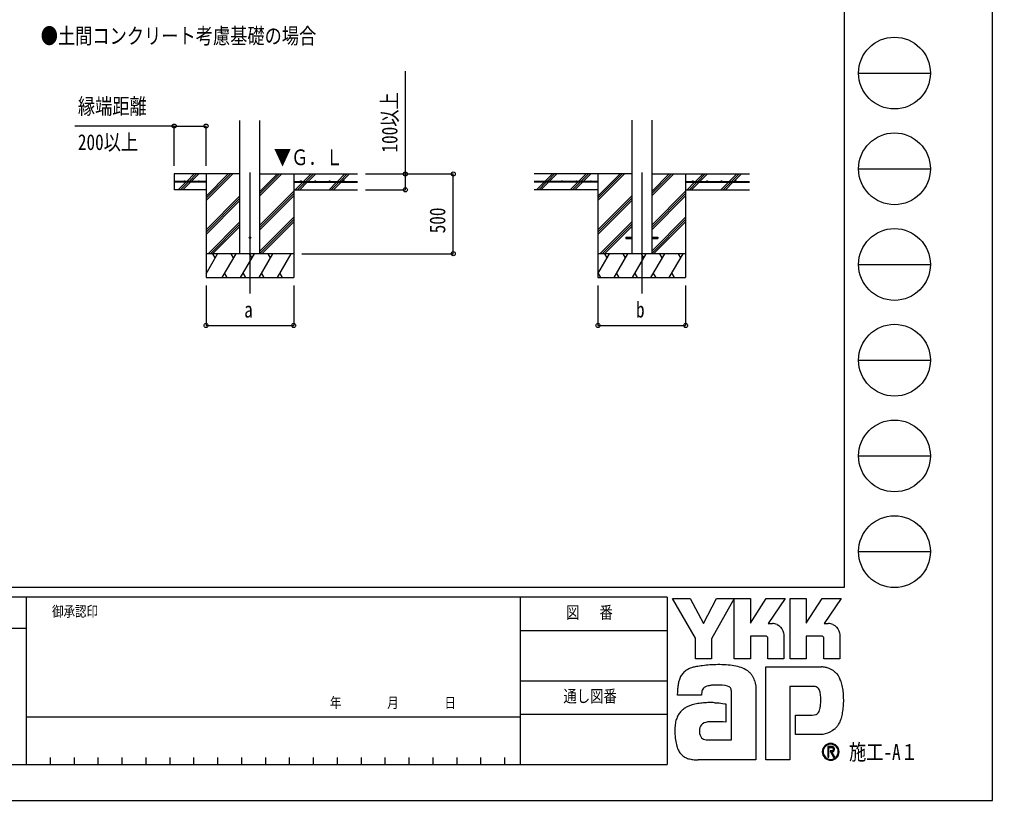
# Model space of a CAD drawing. Units: millimetres, scale not verified. Extents: x -12615 to 12615, y -8910 to 8910.
# Drawn here: x 6513 to 12615, y -8910 to -4014 of the extents above; entities that cross this region are included whole.
import ezdxf
from ezdxf.enums import TextEntityAlignment as Align

# ---------------------------------------------------------------- set-up
doc = ezdxf.new("R2010")
doc.units = ezdxf.units.MM
doc.header["$LTSCALE"] = 40
for name, color, linetype in [('0-2_USER1', 3, 'Continuous'), ('0-3_YKK_12', 2, 'Continuous'), ('0-4_YKK_13', 4, 'Continuous'), ('0-5_YKK_A1', 4, 'Continuous'), ('0-6_YKK_D', 6, 'Continuous'), ('0-7_YKK_ZWAK', 7, 'Continuous')]:
    doc.layers.add(name, color=color, linetype=linetype)
doc.styles.add('ＭＳ ゴシック', font='')
doc.styles.get('ＭＳ ゴシック').set_extended_font_data('MS Gothic')

msp = doc.modelspace()

# ---------------------------------------------------------------- linework, layer by layer
at = {"layer": '0-3_YKK_12'}
for p, q in [((7958.02, -4972.97), (7958.02, -5732.18)), ((10415.41, -4972.97), (10415.41, -5732.18))]:
    msp.add_line(p, q, dxfattribs=at)
at = {"layer": '0-4_YKK_13'}
for p, q in [((10315.41, -5377.68), (10315.41, -5386.68)), ((10315.41, -5377.68), (10352.91, -5377.68)), ((10315.41, -5386.68), (10352.91, -5386.68)), ((10477.91, -5377.68), (10515.41, -5377.68)), ((10477.91, -5386.68), (10515.41, -5386.68)), ((10515.41, -5377.68), (10515.41, -5386.68))]:
    msp.add_line(p, q, dxfattribs=at)
msp.add_circle((7958.02, -5382.18), 5, dxfattribs=at)
at = {"layer": '0-5_YKK_A1'}
for p, q in [((7895.52, -5482.18), (7895.52, -4646.83)), ((8020.52, -5482.18), (8020.52, -4646.83)), ((10352.91, -4645.83), (10352.91, -5482.18)), ((10477.91, -4645.83), (10477.91, -5482.18)), ((7561.98, -5029.68), (7609.48, -4982.18)), ((7576.13, -5029.68), (7623.63, -4982.18)), ((7590.27, -5029.68), (7637.77, -4982.18)), ((7683.02, -4982.18), (7683.02, -5632.18)), ((7683.02, -5149.06), (7849.9, -4982.18)), ((7683.02, -5134.92), (7835.76, -4982.18)), ((7683.02, -5120.78), (7821.62, -4982.18)), ((8020.52, -5119.93), (8158.27, -4982.18)), ((8020.52, -5105.79), (8144.13, -4982.18)), ((8020.52, -5091.65), (8129.98, -4982.18)), ((8020.52, -4982.18), (8633.02, -4982.18)), ((8233.02, -4982.18), (8233.02, -5632.18)), ((8294.62, -5029.68), (8342.12, -4982.18)), ((8308.76, -5029.68), (8356.26, -4982.18)), ((8322.9, -5029.68), (8370.4, -4982.18)), ((8506.75, -5029.68), (8554.25, -4982.18)), ((8520.89, -5029.68), (8568.39, -4982.18)), ((8535.03, -5029.68), (8582.53, -4982.18)), ((10352.91, -4982.18), (9740.41, -4982.18)), ((9807.24, -5029.68), (9854.74, -4982.18)), ((9826.24, -5024.83), (9868.88, -4982.18)), ((9835.53, -5029.68), (9883.03, -4982.18)), ((10019.37, -5029.68), (10066.87, -4982.18)), ((10033.52, -5029.68), (10081.02, -4982.18)), ((10047.66, -5029.68), (10095.16, -4982.18)), ((10140.41, -4982.18), (10140.41, -5632.18)), ((10140.41, -5149.06), (10307.29, -4982.18)), ((10140.41, -5134.92), (10293.15, -4982.18)), ((10140.41, -5120.78), (10279.01, -4982.18)), ((10477.91, -5119.93), (10615.66, -4982.18)), ((10477.91, -5105.79), (10601.52, -4982.18)), ((10477.91, -5091.65), (10587.37, -4982.18)), ((10477.91, -4982.18), (11090.41, -4982.18)), ((10690.41, -4982.18), (10690.41, -5632.18)), ((10752.01, -5029.68), (10799.51, -4982.18)), ((10766.15, -5029.68), (10813.65, -4982.18)), ((10780.29, -5029.68), (10827.79, -4982.18)), ((10964.14, -5029.68), (11011.64, -4982.18)), ((10978.28, -5029.68), (11025.78, -4982.18)), ((10992.42, -5029.68), (11039.92, -4982.18)), ((7683.02, -5029.68), (7483.02, -5029.68)), ((7683.02, -5034.68), (7483.02, -5034.68)), ((7510.89, -5080.78), (7556.98, -5034.68)), ((7523.63, -5082.18), (7571.13, -5034.68)), ((7537.77, -5082.18), (7585.27, -5034.68)), ((7683.02, -5029.68), (7683.02, -5034.68)), ((8233.02, -5029.68), (8633.02, -5029.68)), ((8233.02, -5029.68), (8233.02, -5034.68)), ((8233.02, -5034.68), (8633.02, -5034.68)), ((8242.12, -5082.18), (8289.62, -5034.68)), ((8256.26, -5082.18), (8303.76, -5034.68)), ((8270.4, -5082.18), (8317.9, -5034.68)), ((8454.25, -5082.18), (8501.75, -5034.68)), ((8468.39, -5082.18), (8515.89, -5034.68)), ((8482.53, -5082.18), (8530.03, -5034.68)), ((10140.41, -5029.68), (9740.41, -5029.68)), ((10140.41, -5034.68), (9740.41, -5034.68)), ((9754.74, -5082.18), (9802.24, -5034.68)), ((9768.88, -5082.18), (9816.38, -5034.68)), ((9783.02, -5082.18), (9830.53, -5034.68)), ((9821.38, -5029.68), (9823.05, -5028.02)), ((9968.28, -5080.78), (10014.37, -5034.68)), ((9981.01, -5082.18), (10028.52, -5034.68)), ((9995.16, -5082.18), (10042.66, -5034.68)), ((10140.41, -5029.68), (10140.41, -5034.68)), ((10690.41, -5029.68), (11090.41, -5029.68)), ((10690.41, -5029.68), (10690.41, -5034.68)), ((10690.41, -5034.68), (11090.41, -5034.68)), ((10699.5, -5082.18), (10747, -5034.68)), ((10713.65, -5082.18), (10761.15, -5034.68)), ((10727.79, -5082.18), (10775.29, -5034.68)), ((10911.64, -5082.18), (10959.14, -5034.68)), ((10925.78, -5082.18), (10973.28, -5034.68)), ((10939.92, -5082.18), (10987.42, -5034.68)), ((7683.02, -5082.18), (7483.02, -5082.18)), ((7683.02, -5332.91), (7895.52, -5120.41)), ((8020.52, -5303.78), (8233.02, -5091.28)), ((8020.52, -5317.92), (8233.02, -5105.42)), ((8020.52, -5332.06), (8233.02, -5119.56)), ((8233.02, -5082.18), (8633.02, -5082.18)), ((10140.41, -5082.18), (9740.41, -5082.18)), ((10140.41, -5332.91), (10352.91, -5120.41)), ((10477.91, -5303.78), (10690.41, -5091.28)), ((10477.91, -5317.92), (10690.41, -5105.42)), ((10477.91, -5332.06), (10690.41, -5119.56)), ((10690.41, -5082.18), (11090.41, -5082.18)), ((7683.02, -5347.05), (7895.52, -5134.55)), ((7683.02, -5361.19), (7895.52, -5148.7)), ((10140.41, -5347.05), (10352.91, -5134.55)), ((10140.41, -5361.19), (10352.91, -5148.7)), ((7695.88, -5482.18), (7895.52, -5282.54)), ((7710.02, -5482.18), (7895.52, -5296.68)), ((8020.52, -5465.91), (8233.02, -5253.41)), ((8020.52, -5480.05), (8233.02, -5267.55)), ((8032.53, -5482.18), (8233.02, -5281.69)), ((10153.27, -5482.18), (10352.91, -5282.54)), ((10167.41, -5482.18), (10352.91, -5296.68)), ((10477.91, -5465.91), (10690.41, -5253.41)), ((10477.91, -5480.05), (10690.41, -5267.55)), ((10489.92, -5482.18), (10690.41, -5281.69)), ((7724.16, -5482.18), (7895.52, -5310.83)), ((10181.55, -5482.18), (10352.91, -5310.83)), ((8233.02, -5482.18), (7683.02, -5482.18)), ((7683.02, -5607.63), (7755.45, -5482.18)), ((7740.45, -5508.17), (7725.45, -5482.18)), ((7784.32, -5632.18), (7870.92, -5482.18)), ((7855.92, -5508.16), (7840.92, -5482.18)), ((7899.79, -5632.18), (7986.39, -5482.18)), ((7971.39, -5508.17), (7956.39, -5482.18)), ((8015.26, -5632.18), (8101.86, -5482.18)), ((8086.86, -5508.17), (8071.86, -5482.18)), ((8130.73, -5632.18), (8217.33, -5482.18)), ((8187.33, -5482.18), (8187.33, -5482.18)), ((10690.41, -5482.18), (10140.41, -5482.18)), ((10140.41, -5607.63), (10212.84, -5482.18)), ((10197.84, -5508.17), (10182.83, -5482.18)), ((10241.7, -5632.18), (10328.31, -5482.18)), ((10313.31, -5508.16), (10298.31, -5482.18)), ((10357.17, -5632.18), (10443.78, -5482.18)), ((10428.78, -5508.17), (10413.77, -5482.18)), ((10472.64, -5632.18), (10559.25, -5482.18)), ((10544.25, -5508.17), (10529.25, -5482.18)), ((10588.11, -5632.18), (10674.72, -5482.18)), ((10659.72, -5508.16), (10644.72, -5482.18)), ((7799.31, -5606.2), (7814.31, -5632.18)), ((7914.78, -5606.2), (7929.78, -5632.18)), ((8030.26, -5606.2), (8045.26, -5632.18)), ((8145.72, -5606.2), (8160.72, -5632.18)), ((10141.23, -5606.2), (10156.23, -5632.18)), ((10256.7, -5606.2), (10271.7, -5632.18)), ((10372.17, -5606.2), (10387.17, -5632.18)), ((10487.64, -5606.2), (10502.64, -5632.18)), ((10603.11, -5606.2), (10618.11, -5632.18)), ((7683.02, -5632.18), (8233.02, -5632.18)), ((10140.41, -5632.18), (10690.41, -5632.18))]:
    msp.add_line(p, q, dxfattribs=at)
msp.add_lwpolyline([(7895.52, -4982.18), (7483.02, -4982.18), (7483.02, -5082.18)], dxfattribs=at)
for centre in [(7548.02, -5027.18), (7638.02, -5027.18), (8278.02, -5027.18), (8368.02, -5027.18), (8458.02, -5027.18), (8548.02, -5027.18), (9825.41, -5027.18), (9915.41, -5027.18), (10005.41, -5027.18), (10095.41, -5027.18), (10735.41, -5027.18), (10825.41, -5027.18), (10915.41, -5027.18), (11005.41, -5027.18)]:
    msp.add_circle(centre, 2.5, dxfattribs=at)
at = {"layer": '0-6_YKK_D'}
for p, q in [((7483.02, -4682.18), (6859.18, -4682.18)), ((7483.02, -4932.18), (7483.02, -4681.18)), ((7483.02, -4682.18), (7683.02, -4682.18)), ((7683.02, -4932.18), (7683.02, -4681.18)), ((8683.02, -4982.18), (9234.02, -4982.18)), ((8683.02, -4982.18), (8934.02, -4982.18)), ((9233.02, -5482.18), (9233.02, -4982.18)), ((8683.02, -5082.18), (8934.02, -5082.18)), ((8283.02, -5482.18), (9234.02, -5482.18)), ((7683.02, -5682.18), (7683.02, -5933.18)), ((8233.02, -5682.18), (8233.02, -5933.18)), ((10140.41, -5682.18), (10140.41, -5933.18)), ((10690.41, -5682.18), (10690.41, -5933.18)), ((7683.02, -5932.18), (8233.02, -5932.18)), ((10140.41, -5932.18), (10690.41, -5932.18))]:
    msp.add_line(p, q, dxfattribs=at)
msp.add_lwpolyline([(8933.02, -5082.18), (8933.02, -4982.18), (8933.02, -4338.58)], dxfattribs=at)
for centre in [(7483.02, -4682.18), (7683.02, -4682.18), (8933.02, -4982.18), (9233.02, -4982.18), (8933.02, -5082.18), (9233.02, -5482.18), (7683.02, -5932.18), (8233.02, -5932.18), (10140.41, -5932.18), (10690.41, -5932.18)]:
    msp.add_circle(centre, 12.75, dxfattribs=at)
at = {"layer": '0-7_YKK_ZWAK'}
for p, q in [((11685.06, 8325), (11685.06, -7575)), ((11775.06, -4350), (12225.06, -4350)), ((11775.06, -4950), (12225.06, -4950)), ((11775.06, -5550), (12225.06, -5550)), ((11775.06, -6150), (12225.06, -6150)), ((11775.06, -6750), (12225.06, -6750)), ((11775.06, -7350), (12225.06, -7350)), ((11685.06, -7575), (-11714.94, -7575)), ((6555.06, -7635), (5955.06, -7635)), ((9652.56, -7635), (6555.06, -7635)), ((6555.06, -7635), (6555.06, -8685)), ((9652.56, -7635), (9652.56, -8685)), ((10575.06, -7635), (9652.56, -7635)), ((10575.06, -7635), (10575.06, -8685)), ((5955.06, -7830), (6555.06, -7830)), ((9652.56, -7845), (10575.06, -7845)), ((9652.56, -8160), (10575.06, -8160)), ((6555.06, -8385), (9652.56, -8385)), ((10575.06, -8370), (9652.56, -8370)), ((6705.06, -8640), (6705.06, -8685)), ((6855.06, -8640), (6855.06, -8685)), ((7005.06, -8640), (7005.06, -8685)), ((7155.06, -8640), (7155.06, -8685)), ((7305.06, -8640), (7305.06, -8685)), ((7455.06, -8640), (7455.06, -8685)), ((7605.06, -8640), (7605.06, -8685)), ((7755.06, -8640), (7755.06, -8685)), ((7905.06, -8640), (7905.06, -8685)), ((8055.06, -8640), (8055.06, -8685)), ((8205.06, -8640), (8205.06, -8685)), ((8355.06, -8640), (8355.06, -8685)), ((8505.06, -8640), (8505.06, -8685)), ((8655.06, -8640), (8655.06, -8685)), ((8805.06, -8640), (8805.06, -8685)), ((8955.06, -8640), (8955.06, -8685)), ((9105.06, -8640), (9105.06, -8685)), ((9255.06, -8640), (9255.06, -8685)), ((9405.06, -8640), (9405.06, -8685)), ((9555.06, -8640), (9555.06, -8685)), ((11600.02, -8651.94), (11600.02, -8651.94)), ((5955.06, -8685), (6555.06, -8685)), ((6555.06, -8685), (9652.56, -8685)), ((9652.56, -8685), (10575.06, -8685))]:
    msp.add_line(p, q, dxfattribs=at)
for points in [[(-12615, -8910), (12615, -8910), (12615, 8910), (-12615, 8910)], [(10608.06, -7644), (10718.49, -7644), (10801.41, -7800.3), (10884.12, -7644), (10994.63, -7644), (10853.01, -7895.97), (10853.01, -8022.4), (10752.29, -8022.4), (10752.29, -7892.57)]]:
    msp.add_lwpolyline(points, close=True, dxfattribs=at)
for points in [[(11191.64, -7879.83), (11096.31, -7879.83), (11096.31, -8022.29), (10994.74, -8022.29), (10994.74, -7644), (11096.31, -7644), (11096.31, -7798.75), (11196.21, -7644), (11315.52, -7644), (11208.48, -7800.64), (11212.27, -7800.64), (11216.46, -7800.64), (11220.76, -7800.64), (11224.9, -7800.64), (11228.6, -7800.64), (11231.58, -7800.64), (11233.57, -7800.64), (11234.3, -7800.64)], [(11542.53, -7879.83), (11447.31, -7879.83), (11447.31, -8022.4), (11345.69, -8022.4), (11345.69, -7644), (11447.31, -7644), (11447.31, -7798.75), (11547.1, -7644), (11666.41, -7644), (11559.37, -7800.64), (11563.2, -7800.64), (11567.41, -7800.64), (11571.71, -7800.64), (11575.84, -7800.64), (11579.52, -7800.64), (11582.49, -7800.64), (11584.47, -7800.64), (11585.19, -7800.64)], [(11263.52, -7806.64), (11275.65, -7813.57), (11285.92, -7822.6), (11294.18, -7833.36), (11300.27, -7845.45), (11304.03, -7858.49), (11305.32, -7872.11), (11305.32, -8022.65), (11206.23, -8022.65), (11206.23, -7894.23)], [(11614.45, -7806.64), (11626.61, -7813.57), (11636.92, -7822.6), (11645.22, -7833.36), (11651.35, -7845.45), (11655.14, -7858.49), (11656.44, -7872.11), (11656.44, -8022.4), (11557.12, -8022.4), (11557.12, -7894.23)], [(11486.61, -8194.52), (11343.58, -8194.52), (11343.58, -8655), (11193.69, -8655), (11193.69, -8072.37), (11542.06, -8072.37)], [(11636.14, -8113.54), (11645.92, -8125.87), (11653.24, -8137.83), (11658.35, -8148.65)], [(11123.13, -8157.5), (11127.38, -8174.71), (11129.79, -8193.13), (11130.55, -8212.76), (11130.55, -8655), (10768.66, -8655)], [(10814.39, -8196.93), (10807.42, -8200.86), (10801.98, -8205.65), (10797.86, -8211.25), (10794.88, -8217.59), (10792.82, -8224.59), (10791.48, -8232.21), (10790.67, -8240.37), (10790.19, -8249), (10640.23, -8249.37), (10640.67, -8228.86), (10641.5, -8205.82)], [(10871.84, -8296.58), (10900.22, -8298.46), (10922.53, -8300.96), (10937.13, -8303.3), (10942.36, -8304.7), (10942.36, -8419.42), (10925.77, -8417.67), (10907.57, -8416.68), (10888.94, -8416.3), (10871.06, -8416.36), (10855.1, -8416.69), (10842.25, -8417.13), (10833.68, -8417.51), (10830.56, -8417.68), (10817.59, -8420.05), (10806.4, -8423.76), (10797.01, -8428.84), (10789.4, -8435.31), (10783.58, -8443.19), (10779.55, -8452.51), (10777.31, -8463.3), (10776.86, -8475.57), (10778.29, -8489.07), (10781.15, -8500.22), (10785.28, -8509.25), (10790.48, -8516.37), (10796.58, -8521.78), (10803.4, -8525.72), (10810.76, -8528.37), (10818.48, -8529.97), (10977.79, -8529.97), (10977.79, -8235.22), (10977.83, -8229.38), (10977.53, -8223.66), (10976.78, -8218.16), (10975.5, -8212.94), (10973.59, -8208.07), (10970.96, -8203.64), (10967.51, -8199.72), (10963.16, -8196.37)], [(10963.16, -8196.37), (10953.82, -8192.71), (10938.88, -8189.6), (10919.82, -8187.31), (10898.12, -8186.08), (10875.25, -8186.18), (10852.69, -8187.85)], [(11537.48, -8282.99), (11537.29, -8263.9), (11536.38, -8246.69), (11534.23, -8231.59), (11530.31, -8218.78)], [(11623.69, -8462.91), (11609.85, -8473.67), (11595.43, -8482.13), (11580.55, -8488.44), (11565.3, -8492.76), (11549.8, -8495.23), (11534.16, -8496.03), (11380.08, -8496.03), (11380.08, -8374.99), (11466.96, -8374.99), (11482.98, -8374.77), (11497.07, -8373.4), (11509.16, -8369.86)], [(11623.82, -8587.79), (11623.75, -8586.03), (11623.53, -8584.34), (11623.16, -8582.71), (11622.66, -8581.16), (11622.01, -8579.69), (11621.22, -8578.31), (11620.3, -8577.02), (11619.24, -8575.84), (11617.85, -8574.61), (11616.31, -8573.54), (11614.62, -8572.63), (11612.79, -8571.88), (11610.84, -8571.29), (11608.75, -8570.87), (11606.55, -8570.61), (11604.23, -8570.53), (11581.5, -8570.53), (11581.5, -8637.42), (11588.37, -8637.42), (11588.37, -8577.35), (11604.23, -8577.35), (11605.87, -8577.41), (11607.41, -8577.57), (11608.85, -8577.83), (11610.19, -8578.2), (11611.42, -8578.67), (11612.53, -8579.24), (11613.52, -8579.9), (11614.4, -8580.67)], [(11617.08, -8587.79), (11616.66, -8591.01), (11615.51, -8593.54), (11613.78, -8595.47), (11611.64, -8596.87), (11609.23, -8597.83), (11606.71, -8598.42), (11604.25, -8598.72), (11601.99, -8598.8), (11596.03, -8598.8), (11599.04, -8603.91), (11618.68, -8637.65), (11626.54, -8637.65), (11607.6, -8605.17), (11609.37, -8604.82), (11611.07, -8604.37), (11612.67, -8603.83), (11614.19, -8603.2), (11615.6, -8602.47), (11616.92, -8601.65), (11618.14, -8600.73), (11619.24, -8599.73)]]:
    msp.add_lwpolyline(points, dxfattribs=at)
for centre in [(12000.06, -4350), (12000.06, -4950), (12000.06, -5550), (12000.06, -6150), (12000.06, -6750), (12000.06, -7350)]:
    msp.add_circle(centre, 225, dxfattribs=at)
for centre, radius, start, end in [((11234.45, -7875.57), 74.93, 78.26798, 90.11215), ((11235.52, -7870.11), 69.37, 66.19963, 78.22058), ((11585.34, -7875.7), 75.07, 78.27851, 90.10826), ((11586.37, -7870.44), 69.7, 66.2483, 78.23226), ((11192.17, -7893.88), 14.06, 358.57817, 92.1683), ((11543.13, -7893.81), 14, 358.29941, 92.43455), ((10754.81, -8183.52), 108.22, 138.03852, 152.12015), ((10754.79, -8184.02), 108.55, 122.60463, 137.83438), ((10769.15, -8207.24), 135.84, 108.37421, 122.42809), ((10791.88, -8288.08), 219.75, 100.93159, 107.35499), ((10866.16, -8648.45), 587.69, 97.86054, 101.37938), ((10901.03, -8890.74), 832.48, 94.90201, 97.9576), ((10903.41, -8910.14), 852, 91.6169, 94.94971), ((10900.11, -8772.18), 714.01, 87.51794, 91.66439), ((10909.38, -8573.33), 514.94, 81.92631, 87.59083), ((10936.76, -8385.69), 325.32, 73.67137, 82.05943), ((10977.38, -8249.75), 183.45, 60.60528, 73.9085), ((10994.01, -8216.59), 146.41, 52.17347, 59.90542), ((11008.88, -8197.34), 122.08, 43.55042, 52.14561), ((11017.07, -8189.43), 110.69, 34.48659, 43.50182), ((11536.36, -8232.64), 160.37, 78.73198, 87.96551), ((11541.07, -8208.59), 135.87, 69.03034, 78.69541), ((11545.45, -8196.9), 123.38, 59.39484, 68.9885), ((11547.48, -8193.34), 119.28, 50.3012, 59.3616), ((11546.74, -8194.18), 120.4, 42.05209, 50.28551), ((10821.12, -8207.6), 179.04, 163.48385, 171.57982), ((10774.82, -8193.86), 130.74, 152.2125, 163.4865), ((11017.13, -8189.26), 110.55, 25.58915, 34.43128), ((11007.29, -8193.87), 121.41, 17.43089, 25.54591), ((11487.28, -8228.44), 188.76, 14.76267, 25.00486), ((10913.41, -8221.38), 272.36, 171.55622, 176.72493), ((10853.97, -8290.89), 101.95, 102.4979, 112.84632), ((10873.7, -8375.98), 189.3, 96.37207, 102.75341), ((11487.42, -8268.03), 73.52, 77.94572, 90.63794), ((11493.81, -8238.05), 42.86, 60.20991, 77.92418), ((11497.96, -8230.26), 34.04, 39.8078, 59.75378), ((11492.14, -8234.71), 41.37, 22.65544, 39.38165), ((11371.51, -8259.99), 308.76, 7.9139, 14.95041), ((11255.87, -8276.8), 425.61, 2.54376, 8.01251), ((10837.93, -8709.82), 413.39, 94.78469, 99.91711), ((10846.14, -8804.31), 508.24, 90.80099, 94.81812), ((10847.39, -8874.68), 578.61, 87.57779, 90.82714), ((11196.61, -8284.73), 340.88, 355.2339, 0.29193), ((11189.59, -8280.29), 491.98, 357.76419, 2.60674), ((10754.78, -8438.01), 127.65, 142.04688, 153.80771), ((10750.42, -8434.88), 122.29, 130.60221, 141.94427), ((10757.63, -8443.54), 133.55, 120.60724, 130.53081), ((10771.85, -8467.72), 161.6, 112.58838, 120.58162), ((10790.98, -8513.7), 211.4, 106.61303, 112.59024), ((10821.07, -8614.84), 316.93, 99.87193, 106.59825), ((11490.45, -8334.13), 40.8, 314.78099, 333.92928), ((11460.15, -8319.42), 74.48, 334.00676, 347.34989), ((11377.49, -8300.27), 159.33, 347.14308, 355.40008), ((11307.45, -8294.38), 373.25, 347.15166, 352.97565), ((11208.51, -8281.51), 473.02, 352.8937, 357.82206), ((10826.95, -8462.09), 204.02, 164.97537, 174.56739), ((10777.37, -8448.87), 152.71, 153.89178, 164.94341), ((11495.16, -8338.28), 34.54, 293.91672, 314.09376), ((11551.08, -8368.28), 118.04, 326.23251, 339.61931), ((11440.22, -8325.35), 236.92, 339.22498, 347.31457), ((10914.4, -8470.46), 291.87, 174.55588, 182.47272), ((11523.69, -8350.16), 150.71, 311.57033, 318.66243), ((11506.24, -8334.86), 173.92, 318.67367, 325.29112), ((11077.49, -8467.89), 454.94, 181.90948, 187.89042), ((10886.08, -8494.82), 261.65, 187.80471, 196.36971), ((10785.01, -8524.67), 156.26, 196.3102, 208.20993), ((10741.01, -8548.09), 106.41, 208.29777, 223.35561), ((11600.11, -8604.57), 52.92, 90.09157, 179.92363), ((11599.77, -8604.4), 47.06, 134.8007, 180.12175), ((11599.91, -8604.13), 46.97, 89.86602, 135.149), ((11600.1, -8604.47), 52.82, 44.93442, 90.08536), ((11600.12, -8604.49), 47.33, 45.03108, 90.11509), ((11607.02, -8587.51), 10.06, 358.3894, 42.86139), ((11607.22, -8588.27), 16.6, 316.37674, 1.6565), ((11600.15, -8604.5), 47.31, 0.00643, 45.07115), ((11600.52, -8604.31), 52.41, 359.78949, 45.13288), ((10731.08, -8556.83), 93.2, 223.64205, 239.63663), ((10739.32, -8541.84), 110.3, 239.8785, 253.65355), ((10754.4, -8490.03), 164.26, 253.69102, 263.74909), ((10767.18, -8376.29), 278.71, 263.68487, 270.30455), ((11599.78, -8604.63), 52.6, 179.86065, 225.14399), ((11599.58, -8604.7), 46.87, 179.75513, 225.29722), ((11600.03, -8604.63), 52.77, 224.94536, 269.98445), ((11599.93, -8605.12), 46.82, 224.62822, 270.10973), ((11600.03, -8604.37), 53.04, 269.98802, 314.93777), ((11599.95, -8604.42), 47.52, 270.09072, 359.90926), ((11600.39, -8604.71), 52.54, 314.92572, 0.23508)]:
    msp.add_arc(centre, radius, start, end, dxfattribs=at)

# ---------------------------------------------------------------- texts
at = {"layer": '0-2_USER1', "style": 'ＭＳ ゴシック', "width": 0.8}
msp.add_text('●土間コンクリート考慮基礎の場合', height=98.97, dxfattribs=at).set_placement((6646.19, -4196.36), align=Align.BOTTOM_LEFT)
at = {"layer": '0-5_YKK_A1', "style": 'ＭＳ ゴシック', "width": 0.8}
msp.add_text('▼Ｇ．Ｌ', height=98.97, dxfattribs=at).set_placement((8108.66, -4957.14), align=Align.BOTTOM_LEFT)
at = {"layer": '0-6_YKK_D', "style": 'ＭＳ ゴシック', "width": 0.8}
for s, p in [('縁端距離', (6879.32, -4637.18)), ('200以上', (6879.32, -4862.18)), ('b', (10379.41, -5912.18)), ('a', (7922.02, -5912.18))]:
    msp.add_text(s, height=98.97, dxfattribs=at).set_placement(p, align=Align.BOTTOM_LEFT)
for s, p in [('100以上', (8913.02, -4848.18)), ('500', (9213.02, -5354.58))]:
    msp.add_text(s, height=98.97, rotation=90, dxfattribs=at).set_placement(p, align=Align.BOTTOM_LEFT)
at = {"layer": '0-7_YKK_ZWAK', "style": 'ＭＳ ゴシック', "width": 0.8}
for s, height, p in [('御承認印', 65.98, (6717.41, -7777.5)), ('図\u3000 番', 76.98, (9940.21, -7792.5)), ('通し図番', 76.98, (9923.41, -8317.5)), ('年        月        日', 65.98, (8459.72, -8349.64)), ('施工-A１', 98.97, (11715.06, -8685))]:
    msp.add_text(s, height=height, dxfattribs=at).set_placement(p, align=Align.BOTTOM_LEFT)

doc.saveas('drawing.dxf')
